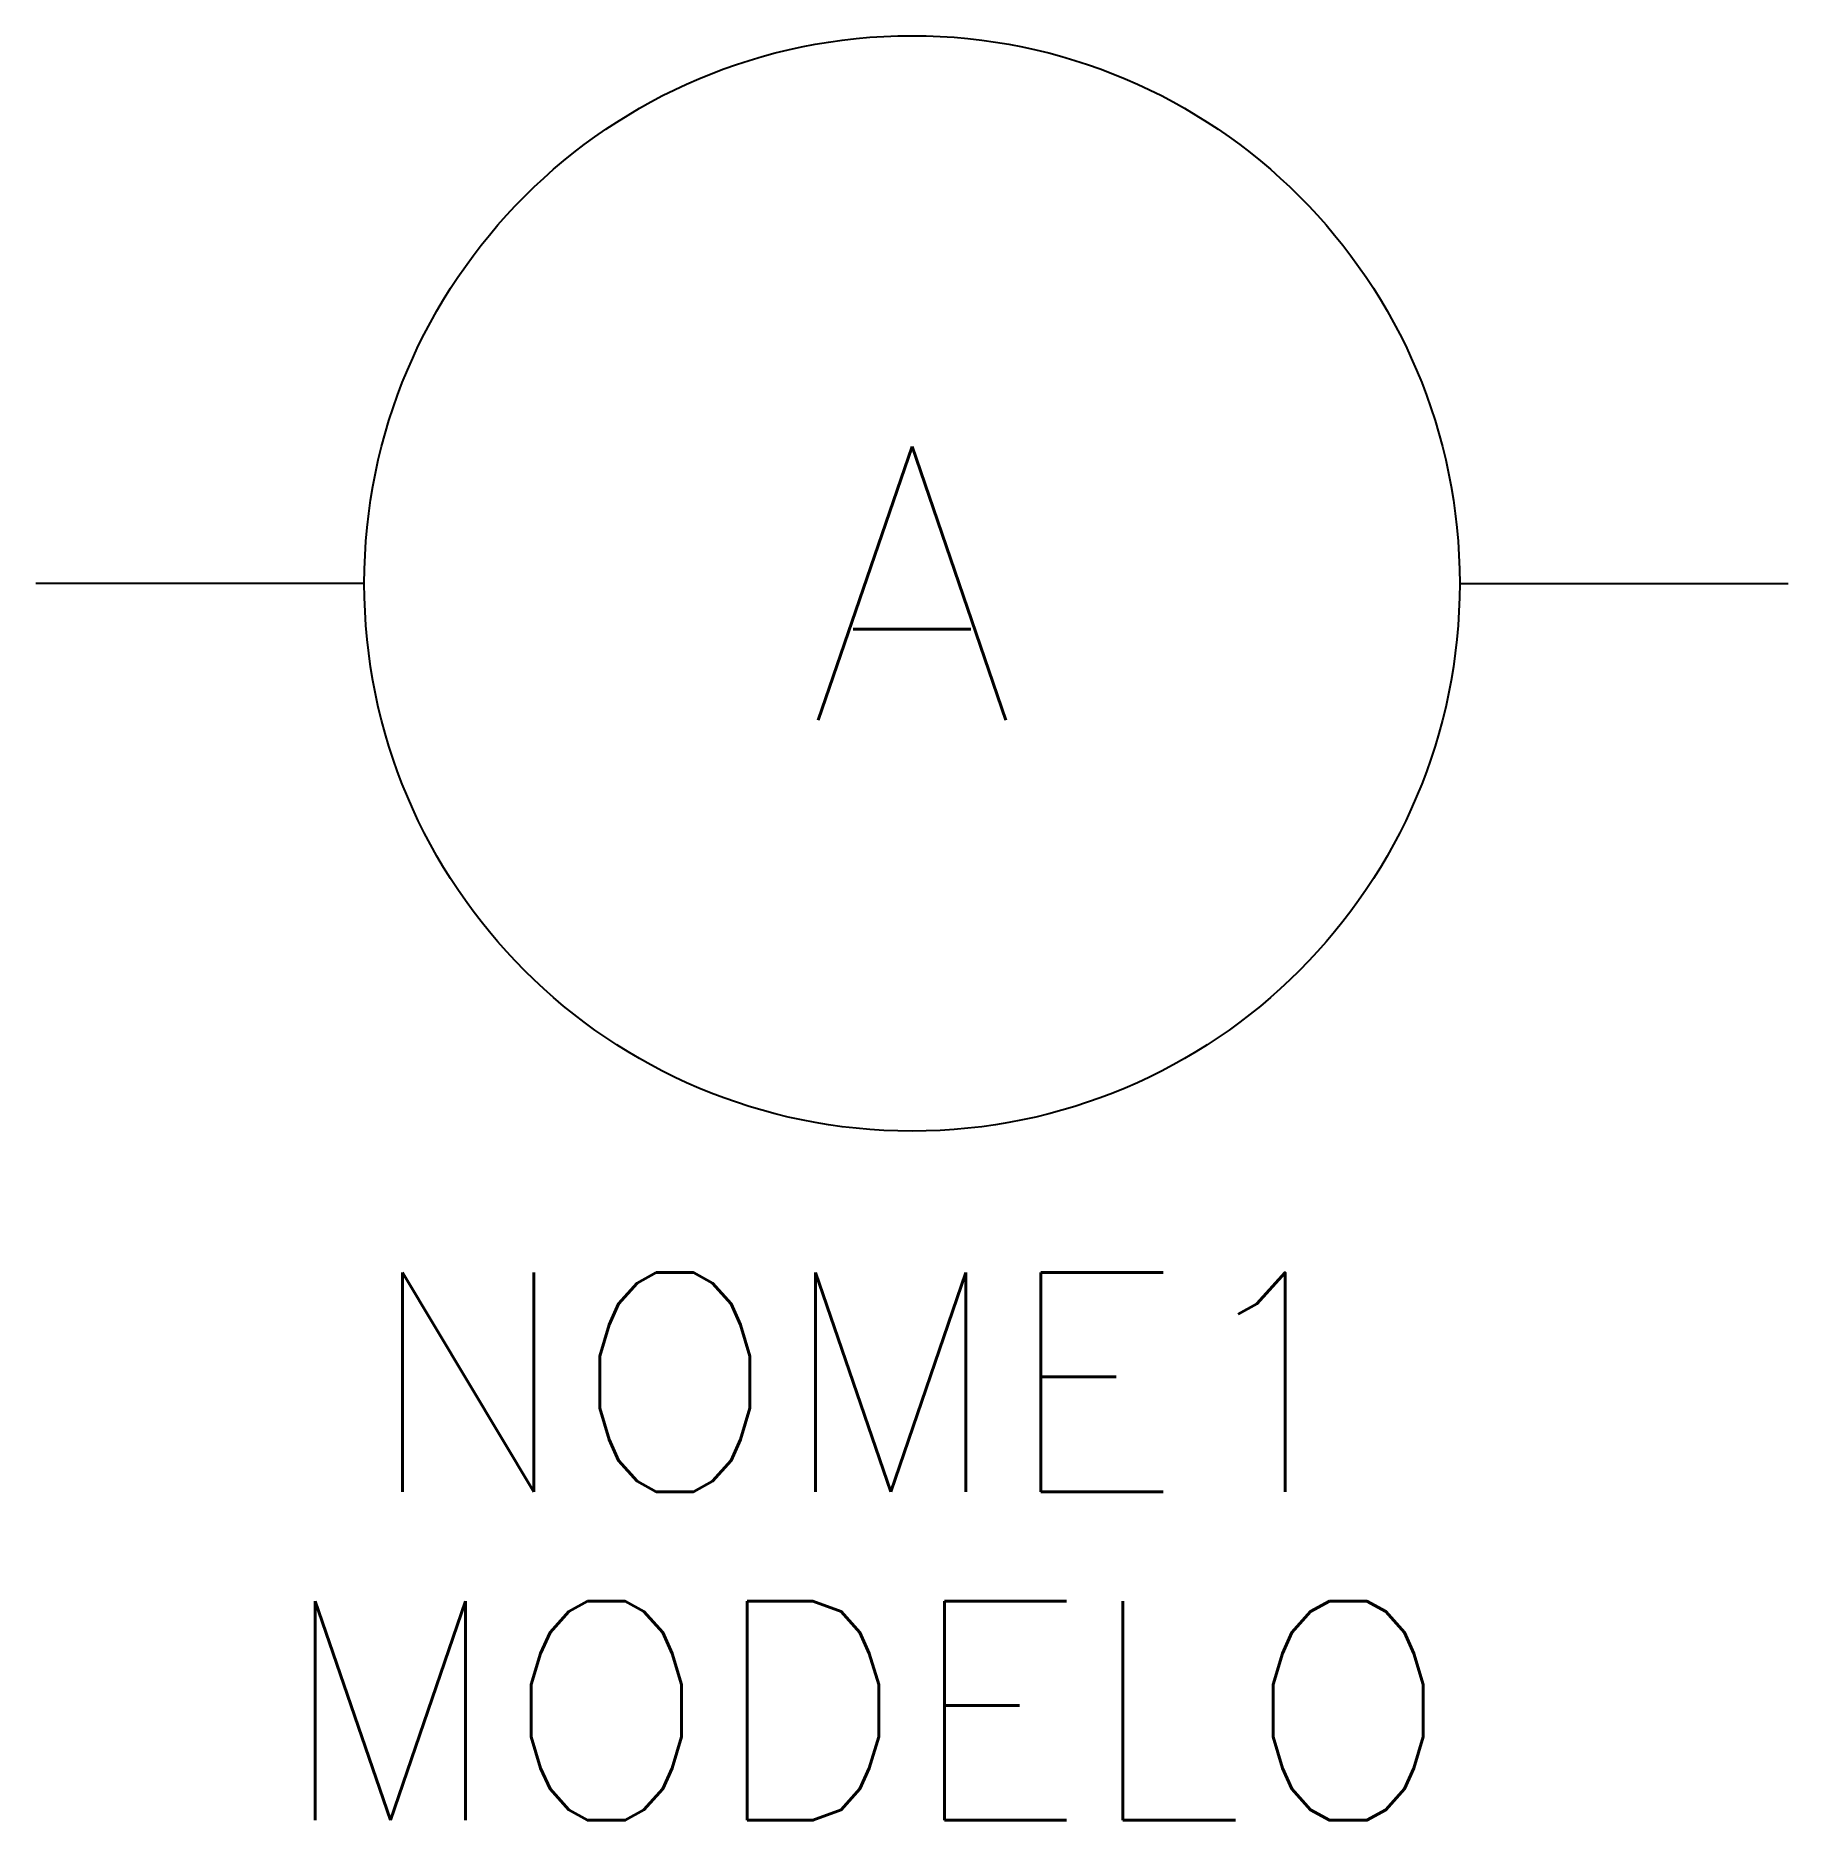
# Model space of a CAD drawing. Extents: x 302 to 318, y 173.7 to 190.
import ezdxf
from ezdxf.enums import TextEntityAlignment as Align

# ---------------------------------------------------------------- set-up
doc = ezdxf.new("R2010")
doc.units = 0
doc.header["$MEASUREMENT"] = 0
doc.layers.get('0').update_dxf_attribs({"linetype": 'CONTINUOUS'})
doc.styles.add('ROMANS', font='romans')

msp = doc.modelspace()

# ---------------------------------------------------------------- linework, layer by layer
for p, q in [((305, 184.975), (302, 184.975)), ((315, 184.975), (318, 184.975))]:
    msp.add_line(p, q)
msp.add_circle((310, 184.975), 5)

# ---------------------------------------------------------------- texts
at = {"style": 'ROMANS'}
msp.add_text('A', height=2.5, dxfattribs=at).set_placement((310, 184.975), align=Align.MIDDLE)
at = {"lineweight": -3, "style": 'ROMANS'}
for tag, p in [('NOME1', (305.006, 177.683)), ('MODELO', (304.21, 174.683))]:
    msp.add_attdef(tag, text='', height=2, dxfattribs=at).set_placement(p, align=Align.MIDDLE_LEFT)

doc.saveas('drawing.dxf')
